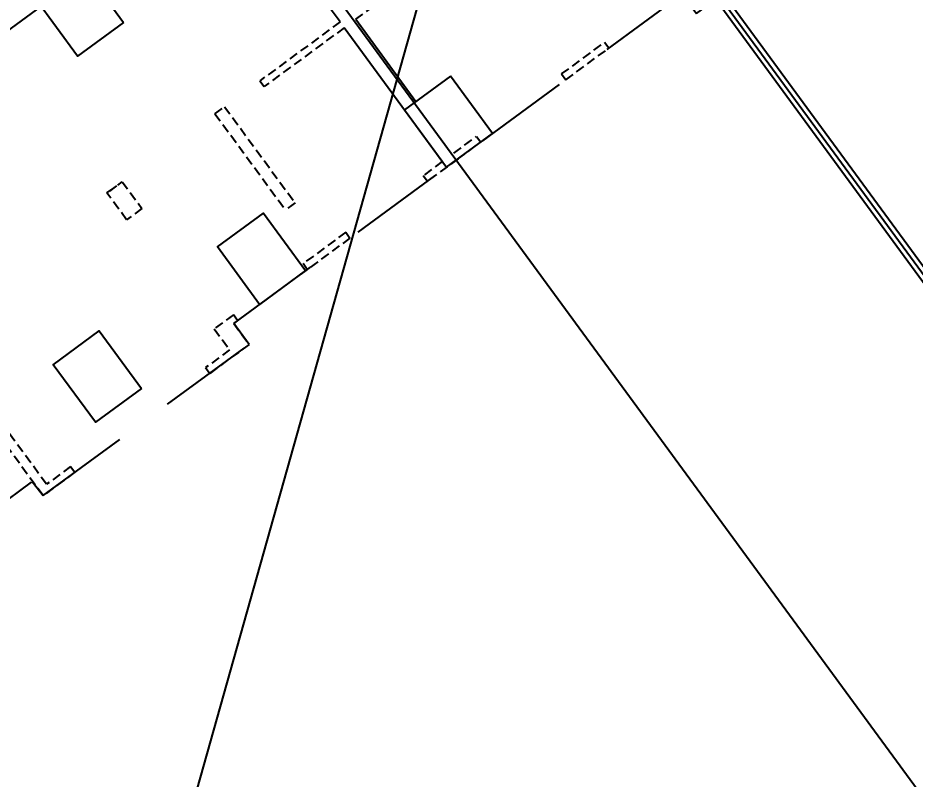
# Model space of a CAD drawing. Header units: millimetres. Extents: x 75184266 to 76346726, y -35077925 to -33679385.
# Drawn here: x 75504945 to 75523828, y -34626983 to -34610969 of the extents above; entities that cross this region are included whole.
import ezdxf

# ---------------------------------------------------------------- set-up
doc = ezdxf.new("R2010")
doc.units = ezdxf.units.MM
doc.header["$LTSCALE"] = 50
doc.header["$MEASUREMENT"] = 0
doc.header["$PDMODE"] = 1
doc.header["$PDSIZE"] = -3
doc.linetypes.add('HIDDEN2', pattern=[0.1875, 0.125, -0.0625])
doc.linetypes.add('XR-지하3층$0$H', pattern=[1.3, 0.8, -0.5])
doc.layers.get('0').update_dxf_attribs({"linetype": 'CONTINUOUS'})
doc.layers.get('Defpoints').update_dxf_attribs({"color": 51, "linetype": 'CONTINUOUS'})
doc.layers.add('XR-지하3층$0$CON', color=2, linetype='CONTINUOUS')
doc.layers.add('건축', color=8, linetype='CONTINUOUS', plot=False)
doc.styles.add('XR-지하3층$0$돋움', font='', dxfattribs={"width": 0.9})
doc.styles.get('XR-지하3층$0$돋움').set_extended_font_data('Dotum')
doc.dimstyles.new('XR-지하3층$0$20110829_평면도_면적조정$0$std_style', dxfattribs={"dimscale": 400, "dimtxt": 3, "dimasz": 1, "dimexe": 1.5, "dimexo": 2, "dimgap": 1, "dimtad": 1, "dimtoh": 1, "dimdec": 0, "dimzin": 0, "dimdsep": 46, "dimtxsty": 'XR-지하3층$0$돋움', "dimblk": 'XR-지하3층$0$20110829_평면도_면적조정$0$01420DDOT01', "dimblk1": 'XR-지하3층$0$20110829_평면도_면적조정$0$01420DDOT01', "dimblk2": 'XR-지하3층$0$20110829_평면도_면적조정$0$01420DDOT01', "dimcen": 2.5, "dimdle": 8, "dimclrd": 256, "dimclre": 256, "dimclrt": 256, "dimadec": 0, "dimazin": 0, "dimtfac": 1, "dimtdec": 0, "dimtix": 1, "dimtmove": 2, "dimatfit": 3, "dimldrblk": 'XR-지하3층$0$20110829_평면도_면적조정$0$_ClosedBlank', "dimfxl": 1, "dimtolj": 1, "dimtzin": 0, "dimlwd": -1, "dimlwe": -1, "dimarcsym": 0})

# ---------------------------------------------------------------- blocks, each defined once
blk = doc.blocks.new('XR-지하3층$0$20110829_평면도_면적조정$0$01420DDOT01')
blk.add_line((-1.5, 0), (1.5, 0))
at = {"const_width": 0.5}
blk.add_lwpolyline([(-0.25, 0, 1), (0.25, 0, 1)], format="xyb", close=True, dxfattribs=at)
blk = doc.blocks.new('*D303')
at = {"layer": 'Defpoints', "color": 0, "transparency": 16777216}
for p in [(75609424, -34600115, 0), (75615333, -34608175), (75504905, -34676743, 0)]:
    blk.add_point(p, dxfattribs=at)
at = {"layer": '건축'}
for p, q in [((75609898, -34600760), (75615688, -34608658)), ((75511137, -34684566), (75615011, -34608411)), ((75505378, -34677388), (75511169, -34685287))]:
    blk.add_line(p, q, dxfattribs=at)
at = {"layer": '건축', "xscale": 400, "yscale": 400, "zscale": 400}
for p, rotation in [((75615333, -34608175), 36.24693456144445), ((75510814, -34684803), 216.2469345614445)]:
    blk.add_blockref('XR-지하3층$0$20110829_평면도_면적조정$0$01420DDOT01', p, dxfattribs=dict(at, rotation=rotation))
at = {"layer": '건축', "insert": (75562304, -34645439), "char_height": 1800, "attachment_point": 5, "rotation": 36.2469, "style": 'XR-지하3층$0$돋움'}
blk.add_mtext('\\A1;129600', dxfattribs=at)
blk = doc.blocks.new('XR-지하3층$0$20110829_평면도_면적조정$0$_ClosedBlank')
at = {"color": 0, "linetype": 'ByBlock', "lineweight": -2}
for p, q in [((-1, 0.167), (0, 0)), ((-1, 0.167), (-1, -0.167)), ((0, 0), (-1, -0.167))]:
    blk.add_line(p, q, dxfattribs=at)
blk = doc.blocks.new('XR-지하3층$0$기둥 0620')
at = {"layer": 'XR-지하3층$0$CON', "ltscale": 0.5}
blk.add_lwpolyline([(-600, 0), (600, 0), (600, 1500), (-600, 1500)], close=True, dxfattribs=at)

msp = doc.modelspace()

# ---------------------------------------------------------------- linework, layer by layer
at = {"layer": '건축', "ltscale": 0.5}
for p, q in [((75513760, -34602396.4), (75533153.6, -34628848.9)), ((75513797.6, -34602616.8), (75531594.8, -34626891.8)), ((75513958.9, -34602498.6), (75531756.1, -34626773.6)), ((75515121.7, -34604422.9), (75505038.8, -34640253.4)), ((75505431.2, -34610723), (75484281, -34626228.9)), ((75514046.8, -34612190.9), (75513080.1, -34612901.8)), ((75514935.5, -34613399.3), (75514046.8, -34612190.9)), ((75513080.1, -34612901.8), (75513968.7, -34614110.2)), ((75513968.7, -34614110.2), (75514935.5, -34613399.3))]:
    msp.add_line(p, q, dxfattribs=at)
at = {"layer": '건축'}
for p, q in [((75511725.2, -34611054.1), (75510317.9, -34609134.7)), ((75512055.9, -34610997.6), (75513321.8, -34612724))]:
    msp.add_line(p, q, dxfattribs=at)
at = {"layer": '건축', "linetype": 'HIDDEN2', "ltscale": 30}
for p, q in [((75512055.9, -34610997.6), (75513987.3, -34609581.4)), ((75511725.2, -34611054.1), (75510035.8, -34612292.9)), ((75511813.9, -34611175), (75510124.5, -34612413.8)), ((75516389.7, -34612147.5), (75517292.9, -34611485.2)), ((75517381.6, -34611606.2), (75517292.9, -34611485.2)), ((75516478.4, -34612268.5), (75517381.6, -34611606.2)), ((75516389.7, -34612147.5), (75516478.4, -34612268.5)), ((75510035.8, -34612292.9), (75510124.5, -34612413.8)), ((75509293.8, -34612836.9), (75510789.9, -34614877.2)), ((75509092.2, -34612984.7), (75510588.3, -34615025)), ((75513966.3, -34614110.5), (75514688.1, -34613581.2)), ((75514119.6, -34613812.1), (75514599.4, -34613460.3)), ((75514599.4, -34613460.3), (75514688.1, -34613581.2)), ((75514208.3, -34613933.1), (75513563.1, -34614406.1)), ((75513877.6, -34613989.5), (75513474.4, -34614285.1)), ((75513474.4, -34614285.1), (75513563.1, -34614406.1)), ((75507019.7, -34614504.4), (75506818.1, -34614652.2)), ((75511845.4, -34615479.6), (75510946.2, -34616138.9)), ((75511845.4, -34615479.6), (75511934.1, -34615600.6)), ((75511934.1, -34615600.6), (75510873.7, -34616378.2)), ((75511034.9, -34616259.9), (75510946.2, -34616138.9)), ((75509478.5, -34617215.1), (75509075.3, -34617510.8)), ((75509567.2, -34617336.1), (75509478.5, -34617215.1)), ((75509567.2, -34617336.1), (75509567.2, -34617336.1)), ((75509075.3, -34617510.8), (75509400.5, -34617954.3)), ((75509486.6, -34617395.2), (75509811.8, -34617838.8)), ((75509811.8, -34617838.8), (75508981.2, -34618447.8)), ((75509400.5, -34617954.3), (75508892.5, -34618326.9)), ((75508892.5, -34618326.9), (75508981.2, -34618447.8)), ((75505473.2, -34621020.1), (75504580.3, -34619802.3)), ((75505545.8, -34620780.8), (75504741.6, -34619684.1)), ((75506142.5, -34620529.3), (75505473.2, -34621020.1)), ((75506053.8, -34620408.3), (75505545.8, -34620780.8)), ((75506053.8, -34620408.3), (75506142.5, -34620529.3))]:
    msp.add_line(p, q, dxfattribs=at)
at = {"layer": '건축'}
for points in [[(75405276.9, -34489566.3), (75448341.7, -34548305.9), (75437440.5, -34556298), (75442666.2, -34563425.7), (75410966.7, -34586666.1), (75425132.9, -34605988.5), (75479241.4, -34566318.9), (75534889.6, -34642222)], [(75513877.6, -34613989.5), (75511813.9, -34611175)]]:
    msp.add_lwpolyline(points, dxfattribs=at)
at = {"layer": '건축', "linetype": 'XR-지하3층$0$H', "ltscale": 50}
msp.add_lwpolyline([(75494180.7, -34628686.5), (75499333.8, -34624907.9), (75499656.1, -34625347.5), (75501051.2, -34624324.5), (75500143.5, -34623086.6), (75501393.5, -34622170), (75502271.6, -34623367.6), (75503836.1, -34622220.4), (75503614.4, -34621918), (75505243.4, -34620723.6), (75505473.2, -34621020.1), (75509811.8, -34617838.8), (75509486.6, -34617395.2), (75518930, -34610470.9), (75519225.6, -34610874.1), (75523806.2, -34607515.4), (75523658.4, -34607313.8), (75525448.7, -34606001.1)], dxfattribs=at)
at = {"layer": '건축', "linetype": 'HIDDEN2', "ltscale": 30}
for points in [[(75509092.2, -34612984.7), (75509293.8, -34612836.9)], [(75510778, -34614861), (75510576.4, -34615008.9)], [(75509567.2, -34617336.1), (75509486.6, -34617395.2)]]:
    msp.add_lwpolyline(points, dxfattribs=at)
msp.add_lwpolyline([(75507140.6, -34614415.7), (75507554.6, -34614980.2), (75507232, -34615216.7), (75506818.1, -34614652.2)], close=True, dxfattribs=at)

# ---------------------------------------------------------------- block references
at = {"layer": '건축', "extrusion": (0, 0, -1), "zscale": -1, "rotation": 323.7485243019598}
for p in [(-75506683.8, -34611416.6), (-75510514.9, -34616641.2), (-75507059.9, -34619120)]:
    msp.add_blockref('XR-지하3층$0$기둥 0620', p, dxfattribs=at)

# ---------------------------------------------------------------- dimensions: what is measured, and where the dimension line sits
at = {"layer": '건축'}
dim = msp.add_linear_dim(base=(75615333.3, -34608174.6), p1=(75504905.2, -34676743.2, 0), p2=(75609424.5, -34600115.1, 0), angle=36.24693, dimstyle='XR-지하3층$0$20110829_평면도_면적조정$0$std_style', override={"dimtxt": 4.5}, dxfattribs=at)
dim.commit()
dim.dimension.update_dxf_attribs({"geometry": '*D303', "text_midpoint": (75562304.3, -34645439.3)})

doc.saveas('drawing.dxf')
